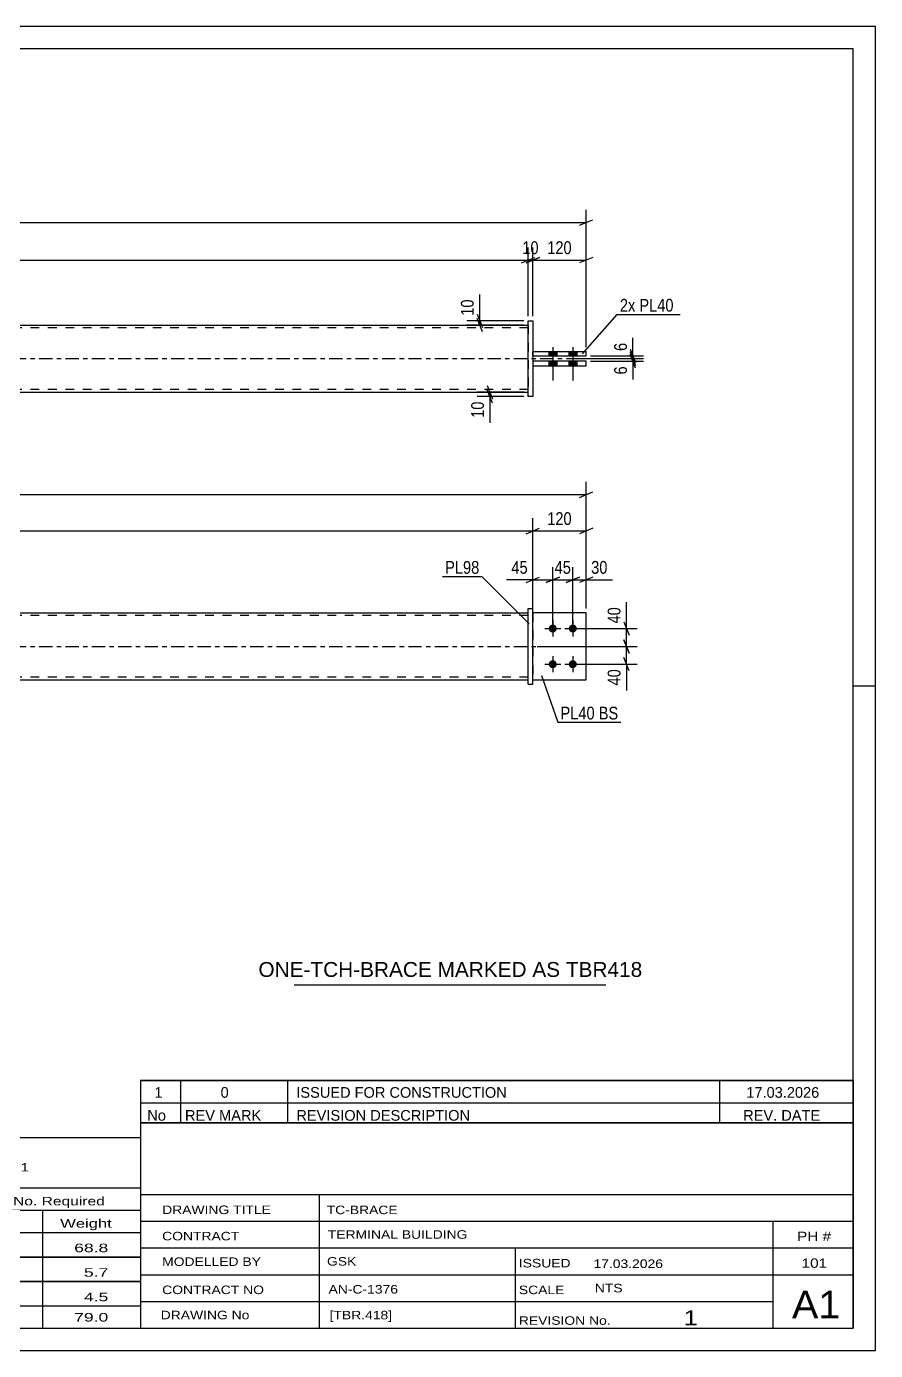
# Model space of a CAD drawing. Header units: millimetres. Extents: x 0 to 420, y 0 to 297.
# Drawn here: x 229.4 to 420, y 0 to 297 of the extents above; entities that cross this region are included whole.
import ezdxf

# ---------------------------------------------------------------- set-up
doc = ezdxf.new("R2010")
doc.units = ezdxf.units.MM
doc.linetypes.add('DXK_LINE_DOT2', pattern=[3.9198, 1.9599, -1.9599])
doc.linetypes.add('DXK_LINE_DOT3', pattern=[5.9187, 2.979, -0.9799, 0.9799, -0.9799])
doc.styles.add('Arial', font='ARIAL.TTF', dxfattribs={"height": 0.2})
doc.styles.add('Arial Narrow', font='ARIALN.TTF', dxfattribs={"height": 0.2})

# ---------------------------------------------------------------- blocks, each defined once
blk = doc.blocks.new('Unknown-580573797-1163')
at = {"color": 5, "linetype": 'Continuous'}
for p, q in [((420, 297), (0, 297)), ((420, 0), (420, 297)), ((415, 292), (5, 292)), ((415, 5), (415, 292)), ((420, 149), (415, 149)), ((5, 5), (415, 5)), ((0, 0), (420, 0))]:
    blk.add_line(p, q, dxfattribs=at)
blk = doc.blocks.new('Part-580573797-1766 - 1738')
at = {"color": 7, "linetype": 'DXK_LINE_DOT2'}
for p, q in [((355.05, 165.45), (343.05, 165.45)), ((343.05, 165.45), (343.05, 150.45)), ((355.05, 150.45), (355.05, 165.45)), ((343.05, 150.45), (355.05, 150.45))]:
    blk.add_line(p, q, dxfattribs=at)
blk = doc.blocks.new('Part-580573797-1771 - 1738')
at = {"color": 2, "linetype": 'Continuous'}
for p, q in [((355.05, 165.45), (343.05, 165.45)), ((355.05, 150.45), (355.05, 165.45)), ((343.05, 150.45), (355.05, 150.45))]:
    blk.add_line(p, q, dxfattribs=at)
at = {"color": 7, "linetype": 'DXK_LINE_DOT2'}
blk.add_line((343.05, 165.45), (343.05, 150.45), dxfattribs=at)
blk = doc.blocks.new('Part-580573797-1786 - 1738')
at = {"color": 2, "linetype": 'Continuous'}
for p, q in [((342.05, 149.45), (342.05, 166.45)), ((342.05, 166.45), (343.05, 166.45)), ((343.05, 149.45), (343.05, 166.45)), ((342.05, 149.45), (343.05, 149.45))]:
    blk.add_line(p, q, dxfattribs=at)
blk = doc.blocks.new('Part-580573797-1806 - 1738')
at = {"color": 2, "linetype": 'Continuous'}
for p, q in [((88.4, 165.45), (342.05, 165.45)), ((88.4, 150.45), (342.05, 150.45))]:
    blk.add_line(p, q, dxfattribs=at)
at = {"color": 7, "linetype": 'DXK_LINE_DOT2'}
for p, q in [((88.4, 150.45), (88.4, 165.45)), ((342.05, 164.85), (88.4, 164.85)), ((342.05, 150.45), (342.05, 165.45)), ((342.05, 151.05), (88.4, 151.05))]:
    blk.add_line(p, q, dxfattribs=at)
at = {"color": 7, "linetype": 'DXK_LINE_DOT3'}
blk.add_line((78.4, 157.95), (352.05, 157.95), dxfattribs=at)
blk = doc.blocks.new('Bolt-580573797-1807 - 1738')
at = {"linetype": 'Continuous'}
for points in [[(347.55, 162.85, -1), (347.55, 161.05, -1)], [(352.05, 162.85, -1), (352.05, 161.05, -1)], [(347.55, 154.85, -1), (347.55, 153.05, -1)], [(352.05, 154.85, -1), (352.05, 153.05, -1)]]:
    blk.add_hatch(color=1, dxfattribs=at).paths.add_polyline_path(points)
at = {"color": 1, "linetype": 'Continuous'}
for p, q in [((347.55, 163.75), (347.55, 160.15)), ((352.05, 163.75), (352.05, 160.15)), ((345.75, 161.95), (349.35, 161.95)), ((350.25, 161.95), (353.85, 161.95)), ((347.55, 155.75), (347.55, 152.15)), ((352.05, 155.75), (352.05, 152.15)), ((345.75, 153.95), (349.35, 153.95)), ((350.25, 153.95), (353.85, 153.95))]:
    blk.add_line(p, q, dxfattribs=at)
blk = doc.blocks.new('Part-580573797-1418 - 1390')
at = {"color": 2, "linetype": 'Continuous'}
for p, q in [((355.05, 221.89), (343.05, 221.89)), ((343.05, 220.89), (355.05, 220.89)), ((355.05, 220.89), (355.05, 221.89))]:
    blk.add_line(p, q, dxfattribs=at)
at = {"color": 7, "linetype": 'DXK_LINE_DOT2'}
blk.add_line((343.05, 221.89), (343.05, 220.89), dxfattribs=at)
blk = doc.blocks.new('Part-580573797-1419 - 1390')
at = {"color": 2, "linetype": 'Continuous'}
for p, q in [((342.05, 213.99), (342.05, 230.99)), ((342.05, 230.99), (343.05, 230.99)), ((343.05, 230.99), (343.05, 213.99)), ((343.05, 213.99), (342.05, 213.99))]:
    blk.add_line(p, q, dxfattribs=at)
blk = doc.blocks.new('Part-580573797-1445 - 1390')
at = {"color": 2, "linetype": 'Continuous'}
for p, q in [((88.4, 229.99), (342.05, 229.99)), ((88.4, 214.99), (342.05, 214.99))]:
    blk.add_line(p, q, dxfattribs=at)
at = {"color": 7, "linetype": 'DXK_LINE_DOT2'}
for p, q in [((88.4, 214.99), (88.4, 229.99)), ((342.05, 229.39), (88.4, 229.39)), ((342.05, 229.99), (342.05, 214.99)), ((342.05, 215.59), (88.4, 215.59))]:
    blk.add_line(p, q, dxfattribs=at)
at = {"color": 7, "linetype": 'DXK_LINE_DOT3'}
blk.add_line((78.4, 222.49), (352.05, 222.49), dxfattribs=at)
blk = doc.blocks.new('Bolt-580573797-1446 - 1390')
at = {"linetype": 'Continuous'}
for points in [[(348.45, 224.09), (346.65, 224.09), (346.65, 223.09), (348.45, 223.09)], [(348.45, 224.09), (346.65, 224.09), (346.65, 223.09), (348.45, 223.09)], [(352.95, 224.09), (351.15, 224.09), (351.15, 223.09), (352.95, 223.09)], [(352.95, 224.09), (351.15, 224.09), (351.15, 223.09), (352.95, 223.09)], [(348.45, 221.89), (346.65, 221.89), (346.65, 220.89), (348.45, 220.89)], [(348.45, 221.89), (346.65, 221.89), (346.65, 220.89), (348.45, 220.89)], [(352.95, 221.89), (351.15, 221.89), (351.15, 220.89), (352.95, 220.89)], [(352.95, 221.89), (351.15, 221.89), (351.15, 220.89), (352.95, 220.89)]]:
    blk.add_hatch(color=1, dxfattribs=at).paths.add_polyline_path(points)
at = {"color": 1, "linetype": 'Continuous'}
for p, q in [((346.65, 224.09), (346.65, 223.09)), ((346.65, 224.09), (346.65, 223.09)), ((347.55, 225.09), (347.55, 217.59)), ((347.55, 225.09), (347.55, 217.59)), ((348.45, 224.09), (348.45, 223.09)), ((348.45, 224.09), (348.45, 223.09)), ((351.15, 224.09), (351.15, 223.09)), ((351.15, 224.09), (351.15, 223.09)), ((352.05, 225.09), (352.05, 217.59)), ((352.05, 225.09), (352.05, 217.59)), ((352.95, 224.09), (352.95, 223.09)), ((352.95, 224.09), (352.95, 223.09)), ((346.65, 221.89), (346.65, 220.89)), ((346.65, 221.89), (346.65, 220.89)), ((348.45, 221.89), (348.45, 220.89)), ((348.45, 221.89), (348.45, 220.89)), ((351.15, 221.89), (351.15, 220.89)), ((351.15, 221.89), (351.15, 220.89)), ((352.95, 221.89), (352.95, 220.89)), ((352.95, 221.89), (352.95, 220.89))]:
    blk.add_line(p, q, dxfattribs=at)
blk = doc.blocks.new('Part-580573797-1462 - 1390')
at = {"color": 2, "linetype": 'Continuous'}
for p, q in [((343.05, 224.09), (355.05, 224.09)), ((343.05, 223.09), (355.05, 223.09)), ((355.05, 223.09), (355.05, 224.09))]:
    blk.add_line(p, q, dxfattribs=at)
at = {"color": 7, "linetype": 'DXK_LINE_DOT2'}
blk.add_line((343.05, 223.09), (343.05, 224.09), dxfattribs=at)
blk = doc.blocks.new('StraightDimension-580573797-1914 - 1738')
at = {"color": 7, "linetype": 'Continuous'}
for p, q in [((88.9, 184.43), (85.9, 183.23)), ((87.4, 158.95), (87.4, 186.68)), ((341.55, 183.23), (344.55, 184.43)), ((343.05, 166.45), (343.05, 186.68)), ((87.4, 183.83), (343.05, 183.83))]:
    blk.add_line(p, q, dxfattribs=at)
at = {"color": 0}
blk.add_wipeout([(219.48, 184.58), (219.48, 188.78), (210.97, 188.78), (210.97, 184.58)], dxfattribs=at)
at = {"color": 3, "style": 'Arial Narrow'}
blk.add_text('2556', height=2.863, dxfattribs=at).set_placement((211.57, 185.18))
blk = doc.blocks.new('StraightDimension-580573797-1964 - 1738')
at = {"color": 7, "linetype": 'Continuous'}
for p, q in [((75.4, 166.45), (75.4, 194.83)), ((355.05, 166.45), (355.05, 194.83)), ((76.9, 192.58), (73.9, 191.38)), ((75.4, 191.98), (355.05, 191.98)), ((353.55, 191.38), (356.55, 192.58))]:
    blk.add_line(p, q, dxfattribs=at)
at = {"color": 0}
blk.add_wipeout([(219.48, 192.73), (219.48, 196.93), (210.97, 196.93), (210.97, 192.73)], dxfattribs=at)
at = {"color": 3, "style": 'Arial Narrow'}
blk.add_text('2796', height=2.863, dxfattribs=at).set_placement((211.57, 193.33))
blk = doc.blocks.new('StraightDimension-580573797-2000 - 1738')
at = {"color": 7, "linetype": 'Continuous'}
for p, q in [((347.55, 162.95), (347.55, 175.74)), ((352.05, 162.95), (352.05, 175.74)), ((346.05, 172.29), (349.05, 173.49)), ((347.55, 172.89), (352.05, 172.89)), ((353.55, 173.49), (350.55, 172.29))]:
    blk.add_line(p, q, dxfattribs=at)
at = {"color": 0}
blk.add_wipeout([(352.23, 173.64), (352.23, 177.84), (347.37, 177.84), (347.37, 173.64)], dxfattribs=at)
at = {"color": 3, "style": 'Arial Narrow'}
blk.add_text('45', height=2.863, dxfattribs=at).set_placement((347.97, 174.24))
blk = doc.blocks.new('StraightDimension-580573797-1895 - 1738')
at = {"color": 7, "linetype": 'Continuous'}
for p, q in [((341.55, 183.23), (344.55, 184.43)), ((343.05, 166.45), (343.05, 186.68)), ((356.55, 184.43), (353.55, 183.23)), ((355.05, 166.45), (355.05, 186.68)), ((343.05, 183.83), (355.05, 183.83))]:
    blk.add_line(p, q, dxfattribs=at)
at = {"color": 0}
blk.add_wipeout([(352.39, 184.58), (352.39, 188.78), (345.71, 188.78), (345.71, 184.58)], dxfattribs=at)
at = {"color": 3, "style": 'Arial Narrow'}
blk.add_text('120', height=2.863, dxfattribs=at).set_placement((346.31, 185.18))
blk = doc.blocks.new('StraightDimension-580573797-1945 - 1738')
at = {"color": 7, "linetype": 'Continuous'}
for p, q in [((363.49, 163.45), (364.69, 160.45)), ((353.05, 161.95), (366.49, 161.95)), ((364.09, 157.95), (364.09, 161.95)), ((344.05, 157.95), (366.49, 157.95)), ((364.69, 156.45), (363.49, 159.45))]:
    blk.add_line(p, q, dxfattribs=at)
at = {"color": 0}
blk.add_wipeout([(363.34, 167.34), (359.14, 167.34), (359.14, 162.48), (363.34, 162.48)], dxfattribs=at)
at = {"color": 7, "linetype": 'Continuous'}
blk.add_line((364.09, 161.95), (364.09, 167.86), dxfattribs=at)
blk.add_line((364.09, 161.95), (364.09, 167.86), dxfattribs=at)
at = {"color": 3, "style": 'Arial Narrow'}
blk.add_text('40', height=2.863, rotation=90.0002, dxfattribs=at).set_placement((362.74, 163.08))
blk = doc.blocks.new('StraightDimension-580573797-1954 - 1738')
at = {"color": 7, "linetype": 'Continuous'}
for p, q in [((344.05, 157.95), (366.49, 157.95)), ((363.49, 159.45), (364.69, 156.45)), ((364.09, 153.95), (364.09, 157.95)), ((364.69, 152.45), (363.49, 155.45)), ((353.05, 153.95), (366.49, 153.95))]:
    blk.add_line(p, q, dxfattribs=at)
at = {"color": 0}
blk.add_wipeout([(363.34, 153.43), (359.14, 153.43), (359.14, 148.57), (363.34, 148.57)], dxfattribs=at)
at = {"color": 7, "linetype": 'Continuous'}
blk.add_line((364.09, 153.95), (364.09, 148.05), dxfattribs=at)
blk.add_line((364.09, 153.95), (364.09, 148.05), dxfattribs=at)
at = {"color": 3, "style": 'Arial Narrow'}
blk.add_text('40', height=2.863, rotation=90.0002, dxfattribs=at).set_placement((362.74, 149.17))
blk = doc.blocks.new('StraightDimension-580573797-1984 - 1738')
at = {"color": 7, "linetype": 'Continuous'}
for p, q in [((343.05, 166.45), (343.05, 175.74)), ((347.55, 162.95), (347.55, 175.74)), ((341.55, 172.29), (344.55, 173.49)), ((343.05, 172.89), (347.55, 172.89)), ((349.05, 173.49), (346.05, 172.29))]:
    blk.add_line(p, q, dxfattribs=at)
at = {"color": 0}
blk.add_wipeout([(342.52, 173.64), (342.52, 177.84), (337.67, 177.84), (337.67, 173.64)], dxfattribs=at)
at = {"color": 7, "linetype": 'Continuous'}
blk.add_line((343.05, 172.89), (337.14, 172.89), dxfattribs=at)
blk.add_line((343.05, 172.89), (337.14, 172.89), dxfattribs=at)
at = {"color": 3, "style": 'Arial Narrow'}
blk.add_text('45', height=2.863, dxfattribs=at).set_placement((338.27, 174.24))
blk = doc.blocks.new('StraightDimension-580573797-2013 - 1738')
at = {"color": 7, "linetype": 'Continuous'}
for p, q in [((352.05, 162.95), (352.05, 175.74)), ((355.05, 166.45), (355.05, 175.74)), ((350.55, 172.29), (353.55, 173.49)), ((352.05, 172.89), (355.05, 172.89)), ((356.55, 173.49), (353.55, 172.29))]:
    blk.add_line(p, q, dxfattribs=at)
at = {"color": 0}
blk.add_wipeout([(360.43, 173.64), (360.43, 177.84), (355.57, 177.84), (355.57, 173.64)], dxfattribs=at)
at = {"color": 7, "linetype": 'Continuous'}
blk.add_line((355.05, 172.89), (360.95, 172.89), dxfattribs=at)
blk.add_line((355.05, 172.89), (360.95, 172.89), dxfattribs=at)
at = {"color": 3, "style": 'Arial Narrow'}
blk.add_text('30', height=2.863, dxfattribs=at).set_placement((356.17, 174.24))
blk = doc.blocks.new('StraightDimension-580573797-1659 - 1390')
at = {"color": 7, "linetype": 'Continuous'}
for p, q in [((342.05, 231.99), (342.05, 247.45)), ((343.05, 231.99), (343.05, 247.45)), ((340.55, 244), (343.55, 245.2)), ((344.55, 245.2), (341.55, 244)), ((342.05, 244.6), (343.05, 244.6))]:
    blk.add_line(p, q, dxfattribs=at)
at = {"color": 0}
blk.add_wipeout([(344.98, 245.35), (344.98, 249.55), (340.12, 249.55), (340.12, 245.35)], dxfattribs=at)
at = {"color": 3, "style": 'Arial Narrow'}
blk.add_text('10', height=2.863, dxfattribs=at).set_placement((340.72, 245.95))
blk = doc.blocks.new('StraightDimension-580573797-1589 - 1390')
at = {"color": 7, "linetype": 'Continuous'}
for p, q in [((356.05, 223.09), (367.95, 223.09)), ((364.95, 224.59), (366.15, 221.59)), ((366.15, 220.99), (364.95, 223.99)), ((365.55, 222.49), (365.55, 223.09)), ((350.8, 222.49), (367.95, 222.49))]:
    blk.add_line(p, q, dxfattribs=at)
at = {"color": 0}
blk.add_wipeout([(364.8, 226.64), (360.6, 226.64), (360.6, 223.61), (364.8, 223.61)], dxfattribs=at)
at = {"color": 7, "linetype": 'Continuous'}
blk.add_line((365.55, 223.09), (365.55, 227.17), dxfattribs=at)
blk.add_line((365.55, 223.09), (365.55, 227.17), dxfattribs=at)
at = {"color": 3, "style": 'Arial Narrow'}
blk.add_text('6', height=2.86, rotation=90.0002, dxfattribs=at).set_placement((364.2, 224.21))
blk = doc.blocks.new('StraightDimension-580573797-1580 - 1390')
at = {"color": 7, "linetype": 'Continuous'}
for p, q in [((364.95, 223.99), (366.15, 220.99)), ((366.15, 220.39), (364.95, 223.39)), ((350.8, 222.49), (367.95, 222.49)), ((356.05, 221.89), (367.95, 221.89)), ((365.55, 221.89), (365.55, 222.49))]:
    blk.add_line(p, q, dxfattribs=at)
at = {"color": 0}
blk.add_wipeout([(364.8, 221.36), (360.6, 221.36), (360.6, 218.33), (364.8, 218.33)], dxfattribs=at)
at = {"color": 7, "linetype": 'Continuous'}
blk.add_line((365.55, 221.89), (365.55, 217.81), dxfattribs=at)
blk.add_line((365.55, 221.89), (365.55, 217.81), dxfattribs=at)
at = {"color": 3, "style": 'Arial Narrow'}
blk.add_text('6', height=2.86, rotation=90.0002, dxfattribs=at).set_placement((364.2, 218.93))
blk = doc.blocks.new('StraightDimension-580573797-1619 - 1390')
at = {"color": 7, "linetype": 'Continuous'}
for p, q in [((343.05, 231.99), (343.05, 247.45)), ((355.05, 225.09), (355.05, 247.45)), ((341.55, 244), (344.55, 245.2)), ((343.05, 244.6), (355.05, 244.6)), ((356.55, 245.2), (353.55, 244))]:
    blk.add_line(p, q, dxfattribs=at)
at = {"color": 0}
blk.add_wipeout([(352.39, 245.35), (352.39, 249.55), (345.71, 249.55), (345.71, 245.35)], dxfattribs=at)
at = {"color": 3, "style": 'Arial Narrow'}
blk.add_text('120', height=2.863, dxfattribs=at).set_placement((346.31, 245.95))
blk = doc.blocks.new('StraightDimension-580573797-1649 - 1390')
at = {"color": 7, "linetype": 'Continuous'}
for p, q in [((88.4, 231.99), (88.4, 247.45)), ((342.05, 231.99), (342.05, 247.45)), ((89.9, 245.2), (86.9, 244)), ((88.4, 244.6), (342.05, 244.6)), ((340.55, 244), (343.55, 245.2))]:
    blk.add_line(p, q, dxfattribs=at)
at = {"color": 0}
blk.add_wipeout([(219.48, 245.35), (219.48, 249.55), (210.97, 249.55), (210.97, 245.35)], dxfattribs=at)
at = {"color": 3, "style": 'Arial Narrow'}
blk.add_text('2536', height=2.863, dxfattribs=at).set_placement((211.57, 245.95))
blk = doc.blocks.new('StraightDimension-580573797-1670 - 1390')
at = {"color": 7, "linetype": 'Continuous'}
for p, q in [((75.4, 225.09), (75.4, 255.86)), ((355.05, 225.09), (355.05, 255.86)), ((76.9, 253.61), (73.9, 252.41)), ((75.4, 253.01), (355.05, 253.01)), ((353.55, 252.41), (356.55, 253.61))]:
    blk.add_line(p, q, dxfattribs=at)
at = {"color": 0}
blk.add_wipeout([(219.48, 253.76), (219.48, 257.96), (210.97, 257.96), (210.97, 253.76)], dxfattribs=at)
at = {"color": 3, "style": 'Arial Narrow'}
blk.add_text('2796', height=2.863, dxfattribs=at).set_placement((211.57, 254.36))
blk = doc.blocks.new('StraightDimension-580573797-1681 - 1390')
at = {"color": 7, "linetype": 'Continuous'}
for p, q in [((330.55, 232.49), (331.75, 229.49)), ((341.05, 230.99), (328.3, 230.99)), ((341.05, 229.99), (328.3, 229.99)), ((331.75, 228.49), (330.55, 231.49)), ((331.15, 229.99), (331.15, 230.99))]:
    blk.add_line(p, q, dxfattribs=at)
at = {"color": 0}
blk.add_wipeout([(330.4, 236.37), (326.2, 236.37), (326.2, 231.51), (330.4, 231.51)], dxfattribs=at)
at = {"color": 7, "linetype": 'Continuous'}
blk.add_line((331.15, 230.99), (331.15, 236.89), dxfattribs=at)
blk.add_line((331.15, 230.99), (331.15, 236.89), dxfattribs=at)
at = {"color": 3, "style": 'Arial Narrow'}
blk.add_text('10', height=2.863, rotation=90.0002, dxfattribs=at).set_placement((329.8, 232.11))
blk = doc.blocks.new('StraightDimension-580573797-1692 - 1390')
at = {"color": 7, "linetype": 'Continuous'}
for p, q in [((341.05, 214.99), (330.6, 214.99)), ((341.05, 213.99), (330.6, 213.99)), ((332.85, 216.49), (334.05, 213.49)), ((334.05, 212.49), (332.85, 215.49)), ((333.45, 213.99), (333.45, 214.99))]:
    blk.add_line(p, q, dxfattribs=at)
at = {"color": 0}
blk.add_wipeout([(332.7, 213.46), (328.5, 213.46), (328.5, 208.61), (332.7, 208.61)], dxfattribs=at)
at = {"color": 7, "linetype": 'Continuous'}
blk.add_line((333.45, 213.99), (333.45, 208.08), dxfattribs=at)
blk.add_line((333.45, 213.99), (333.45, 208.08), dxfattribs=at)
at = {"color": 3, "style": 'Arial Narrow'}
blk.add_text('10', height=2.863, rotation=90.0002, dxfattribs=at).set_placement((332.1, 209.21))
blk = doc.blocks.new('Unknown-580573797-3662')
at = {"color": 7, "linetype": 'Continuous'}
for p, q in [((255, 51.05), (255, 5)), ((255, 51.05), (415, 51.05)), ((415, 51), (415, 5)), ((255, 35), (415, 35)), ((295.14, 35), (295.14, 5)), ((255, 29), (415, 29)), ((397, 5.05), (397, 29.05)), ((255, 23), (415, 23)), ((339.14, 23), (339.14, 5)), ((255, 17), (415, 17)), ((255, 11), (397, 11)), ((255, 5), (415, 5))]:
    blk.add_line(p, q, dxfattribs=at)
at = {"color": 7, "style": 'Arial Narrow'}
for s, height, width, p in [('DRAWING TITLE', 1.9089, 1.425378, (259.88, 30.61)), ('TC-BRACE', 1.909, 1.425378, (296.81, 30.59)), ('TERMINAL BUILDING', 1.9089, 1.425378, (297.06, 25.07)), ('CONTRACT', 1.909, 1.425378, (259.88, 24.71)), ('MODELLED BY', 1.9089, 1.425378, (259.88, 18.98)), ('GSK', 1.909, 1.425378, (296.88, 19.04)), ('ISSUED', 1.909, 1.425378, (339.94, 18.64)), ('17.03.2026', 1.909, 1.425378, (356.69, 18.52)), ('CONTRACT NO', 1.9089, 1.425378, (259.88, 12.66)), ('AN-C-1376', 1.909, 1.425378, (297.23, 12.78)), ('SCALE', 1.909, 1.425378, (339.94, 12.65)), ('A1', 6.204, 1.25, (401.24, 7.2)), ('DRAWING No', 1.909, 1.425378, (259.56, 7)), ('[TBR.418]', 1.909, 1.425378, (297.46, 6.99)), ('1', 3.34, 1.5, (376.91, 5.68)), ('REVISION No.', 1.9089, 1.425378, (339.94, 5.77))]:
    blk.add_text(s, height=height, dxfattribs=dict(at, width=width)).set_placement(p)
at = {"color": 7, "linetype": 'Continuous', "style": 'Arial Narrow'}
for s, height, width, p in [('PH #', 2.1, 1.42538, (402.4, 24.55)), ('101', 2.1, 1.42538, (403.41, 18.55)), ('NTS', 1.909, 1.425378, (357, 13.05))]:
    blk.add_text(s, height=height, dxfattribs=dict(at, width=width)).set_placement(p)
blk = doc.blocks.new('Unknown-580573797-3663')
at = {"color": 7, "linetype": 'Continuous'}
for p, q in [((255, 60.55), (415, 60.55)), ((415, 60.55), (255, 60.55)), ((255, 60.55), (255, 55.55)), ((264, 60.55), (264, 55.55)), ((288, 60.55), (288, 55.55)), ((385, 60.55), (385, 55.55)), ((415, 60.55), (415, 55.55)), ((255, 55.55), (415, 55.55)), ((255, 55.55), (255, 51.05)), ((255, 55.55), (415, 55.55)), ((264, 55.55), (264, 51.05)), ((288, 55.55), (288, 51.05)), ((385, 55.55), (385, 51.05)), ((415, 55.55), (415, 51.05)), ((415, 51.05), (255, 51.05))]:
    blk.add_line(p, q, dxfattribs=at)
at = {"color": 7, "linetype": 'Continuous', "style": 'Arial Narrow'}
for s, height, width, p in [('1', 2.39, 1.196471, (258.16, 56.7)), ('0', 2.39, 1.196471, (273, 56.7)), ('ISSUED FOR CONSTRUCTION', 2.3861, 1.196471, (290, 56.7)), ('17.03.2026', 2.386, 1.196471, (391, 56.7)), ('No', 2.386, 1.2, (256.54, 51.55)), ('REV MARK', 2.386, 1.2, (265, 51.55)), ('REVISION DESCRIPTION', 2.3861, 1.2, (290, 51.55)), ('REV. DATE', 2.386, 1.2, (390.28, 51.55))]:
    blk.add_text(s, height=height, dxfattribs=dict(at, width=width)).set_placement(p)
blk = doc.blocks.new('Unknown-580573797-3664')
at = {"color": 7, "linetype": 'Continuous'}
for p, q in [((95, 47.75), (255, 47.75)), ((95, 36.5), (95, 47.75)), ((255, 47.75), (255, 36.5)), ((95, 36.5), (255, 36.5)), ((95, 36.5), (95, 31.5)), ((255, 36.5), (255, 31.5)), ((95, 31.5), (255, 31.5)), ((95, 31.5), (95, 26.5)), ((119, 31.5), (119, 26.5)), ((154.5, 31.5), (154.5, 26.5)), ((180.5, 31.5), (180.5, 26.5)), ((193.5, 31.5), (193.5, 26.5)), ((211, 31.5), (211, 26.5)), ((233, 31.5), (233, 26.5)), ((255, 31.5), (255, 26.5)), ((95, 26.5), (255, 26.5)), ((95, 26.45), (95, 21.05)), ((95, 26.45), (255, 26.45)), ((119, 26.5), (119, 21)), ((154.5, 26.5), (154.5, 21)), ((180.5, 26.5), (180.5, 21)), ((193.5, 26.5), (193.5, 21)), ((211, 26.5), (211, 21)), ((233, 26.5), (233, 21)), ((255, 26.45), (255, 21.05)), ((95, 21.05), (255, 21.05)), ((95, 20.95), (95, 15.55)), ((95, 20.95), (255, 20.95)), ((119, 21), (119, 15.5)), ((154.5, 21), (154.5, 15.5)), ((180.5, 21), (180.5, 15.5)), ((193.5, 21), (193.5, 15.5)), ((211, 21), (211, 15.5)), ((233, 21), (233, 15.5)), ((255, 20.95), (255, 15.55)), ((95, 15.55), (255, 15.55)), ((95, 15.45), (95, 10.05)), ((95, 15.45), (255, 15.45)), ((119, 15.5), (119, 10)), ((154.5, 15.5), (154.5, 10)), ((180.5, 15.5), (180.5, 10)), ((193.5, 15.5), (193.5, 10)), ((211, 15.5), (211, 10)), ((233, 15.5), (233, 10)), ((255, 15.45), (255, 10.05)), ((95, 10.05), (255, 10.05)), ((95, 10), (255, 10)), ((95, 10), (95, 5)), ((211, 10), (211, 5)), ((233, 10), (233, 5)), ((255, 10), (255, 5)), ((95, 5), (255, 5))]:
    blk.add_line(p, q, dxfattribs=at)
at = {"color": 7, "style": 'Arial Narrow'}
for s, height, width, p in [('GENERAL NOTES & WELD DETAILS :', 2.8633, 1.4, (96.15, 40.06)), ('REFER TYP DRAWING TYP-01', 1.9089, 1.6, (179.7, 40.16)), ("MATERIAL LIST FOR ASSEMBLY MK'D", 1.9089, 1.6, (96.15, 32.56)), ('TBR418', 1.909, 1.794707, (187.59, 32.47)), ('1', 1.91, 1.794707, (217.08, 32.56)), ('No. Required', 1.9089, 1.6, (226.41, 32.56)), ('Mark', 1.909, 1.7, (96.34, 27.5)), ('Profile', 1.909, 1.7, (129.41, 27.5)), ('Material', 1.909, 1.7, (159.54, 27.56)), ('No.', 1.909, 1.7, (184.5, 27.56)), ('Length', 1.909, 1.7, (195, 27.56)), ('Area', 1.909, 1.7, (217.5, 27.56)), ('Weight', 1.909, 1.7, (237, 27.56))]:
    blk.add_text(s, height=height, dxfattribs=dict(at, width=width)).set_placement(p)
at = {"color": 7, "linetype": 'Continuous', "style": 'Arial Narrow'}
for s, height, width, p in [('TBR418', 1.909, 1.794707, (96.5, 22.06)), ('SHS150*6', 1.909, 1.794707, (121, 22.06)), ('E350', 1.909, 1.794707, (160.74, 22.06)), ('1', 1.91, 1.794707, (184.86, 22.06)), ('2536', 1.909, 1.794707, (197.58, 22.06)), ('1.5', 1.909, 1.794707, (221.32, 22.06)), ('68.8', 1.909, 1.794707, (240.14, 22.06)), ('PL40', 1.909, 1.794707, (96.5, 16.56)), ('PL10*120', 1.909, 1.794707, (121, 16.56)), ('E350', 1.909, 1.794707, (160.74, 16.56)), ('4', 1.91, 1.794707, (184.86, 16.56)), ('150', 1.909, 1.794707, (199.77, 16.56)), ('0.0', 1.909, 1.794707, (221.32, 16.56)), ('5.7', 1.909, 1.794707, (242.33, 16.56)), ('PL98', 1.909, 1.794707, (96.5, 11.06)), ('PL10*170', 1.909, 1.794707, (121, 11.06)), ('E350', 1.909, 1.794707, (160.74, 11.06)), ('2', 1.91, 1.794707, (184.86, 11.06)), ('170', 1.909, 1.794707, (199.77, 11.06)), ('0.1', 1.909, 1.794707, (221.32, 11.06)), ('4.5', 1.909, 1.794707, (242.33, 11.06)), ('Total', 1.909, 1.7, (197.33, 6.5)), ('1.8', 1.909, 1.794707, (220.83, 6.5)), ('79.0', 1.909, 1.794707, (240.14, 6.5))]:
    blk.add_text(s, height=height, dxfattribs=dict(at, width=width)).set_placement(p)
blk = doc.blocks.new('Unknown-580573797-3665')
at = {"color": 7, "linetype": 'Continuous'}
blk.add_line((289.5, 82.05), (359.5, 82.05), dxfattribs=at)
at = {"color": 7, "style": 'Arial'}
blk.add_text('ONE-TCH-BRACE MARKED AS TBR418', height=3.3428, dxfattribs=at).set_placement((281.49, 83.8))
blk = doc.blocks.new('MarkSet-580573797-2045 - 1738')
at = {"color": 0}
blk.add_wipeout([(356.97, 141.55), (356.97, 144.55), (349.29, 144.55), (349.29, 141.55)], dxfattribs=at)
blk.add_wipeout([(356.97, 141.55), (356.97, 144.55), (349.29, 144.55), (349.29, 141.55)], dxfattribs=at)
at = {"color": 30, "linetype": 'Continuous'}
blk.add_line((345.05, 151.42), (348.69, 140.95), dxfattribs=at)
at = {"color": 0}
blk.add_wipeout([(362.25, 141.55), (362.25, 144.55), (357.87, 144.55), (357.87, 141.55)], dxfattribs=at)
blk.add_wipeout([(362.25, 141.55), (362.25, 144.55), (357.87, 144.55), (357.87, 141.55)], dxfattribs=at)
at = {"color": 30, "linetype": 'Continuous'}
blk.add_line((348.69, 140.95), (362.85, 140.95), dxfattribs=at)
at = {"color": 3, "style": 'Arial Narrow'}
for s, p in [('PL40', (349.29, 141.55)), ('BS', (357.87, 141.55))]:
    blk.add_text(s, height=2.863, dxfattribs=at).set_placement(p)
blk = doc.blocks.new('Mark-580573797-1782 - 1738')
at = {"color": 0}
blk.add_wipeout([(331.07, 174.23), (331.07, 177.23), (323.4, 177.23), (323.4, 174.23)], dxfattribs=at)
blk.add_wipeout([(331.07, 174.23), (331.07, 177.23), (323.4, 177.23), (323.4, 174.23)], dxfattribs=at)
at = {"color": 30, "linetype": 'Continuous'}
for p in [(322.8, 173.63), (342.28, 163.03)]:
    blk.add_line(p, (331.67, 173.63), dxfattribs=at)
at = {"color": 3, "style": 'Arial Narrow'}
blk.add_text('PL98', height=2.863, dxfattribs=at).set_placement((323.4, 174.23))
blk = doc.blocks.new('MarkSet-580573797-1729 - 1390')
at = {"color": 0}
blk.add_wipeout([(366.09, 233.03), (366.09, 236.03), (362.62, 236.03), (362.62, 233.03)], dxfattribs=at)
blk.add_wipeout([(366.09, 233.03), (366.09, 236.03), (362.62, 236.03), (362.62, 233.03)], dxfattribs=at)
at = {"color": 30, "linetype": 'Continuous'}
blk.add_line((354.25, 223.6), (362.02, 232.43), dxfattribs=at)
at = {"color": 0}
blk.add_wipeout([(374.67, 233.03), (374.67, 236.03), (366.99, 236.03), (366.99, 233.03)], dxfattribs=at)
blk.add_wipeout([(374.67, 233.03), (374.67, 236.03), (366.99, 236.03), (366.99, 233.03)], dxfattribs=at)
at = {"color": 30, "linetype": 'Continuous'}
blk.add_line((362.02, 232.43), (376.17, 232.43), dxfattribs=at)
at = {"color": 3, "style": 'Arial Narrow'}
for s, p in [('2x', (362.62, 233.03)), ('PL40', (366.99, 233.03))]:
    blk.add_text(s, height=2.863, dxfattribs=at).set_placement(p)

msp = doc.modelspace()

# ---------------------------------------------------------------- block references
for name in ['Unknown-580573797-1163', 'Part-580573797-1445 - 1390', 'Part-580573797-1419 - 1390', 'Part-580573797-1462 - 1390', 'Bolt-580573797-1446 - 1390', 'Part-580573797-1418 - 1390', 'Part-580573797-1786 - 1738', 'Part-580573797-1806 - 1738', 'Part-580573797-1766 - 1738', 'Part-580573797-1771 - 1738', 'Bolt-580573797-1807 - 1738', 'Unknown-580573797-3665', 'Unknown-580573797-3663', 'Unknown-580573797-3662', 'Unknown-580573797-3664']:
    msp.add_blockref(name, (0, 0))

# ---------------------------------------------------------------- next in the draw order: block references
for name in ['StraightDimension-580573797-1659 - 1390', 'StraightDimension-580573797-1589 - 1390', 'StraightDimension-580573797-1692 - 1390', 'StraightDimension-580573797-1914 - 1738']:
    msp.add_blockref(name, (0, 0))

# ---------------------------------------------------------------- next in the draw order: block references
for name in ['StraightDimension-580573797-1580 - 1390', 'StraightDimension-580573797-1964 - 1738']:
    msp.add_blockref(name, (0, 0))

# ---------------------------------------------------------------- next in the draw order: block references
for name in ['StraightDimension-580573797-1619 - 1390', 'StraightDimension-580573797-2000 - 1738']:
    msp.add_blockref(name, (0, 0))

# ---------------------------------------------------------------- next in the draw order: block references
for name in ['StraightDimension-580573797-1649 - 1390', 'StraightDimension-580573797-1895 - 1738']:
    msp.add_blockref(name, (0, 0))

# ---------------------------------------------------------------- next in the draw order: block references
for name in ['StraightDimension-580573797-1670 - 1390', 'StraightDimension-580573797-1945 - 1738']:
    msp.add_blockref(name, (0, 0))

# ---------------------------------------------------------------- next in the draw order: block references
for name in ['StraightDimension-580573797-1681 - 1390', 'MarkSet-580573797-1729 - 1390', 'StraightDimension-580573797-1984 - 1738', 'StraightDimension-580573797-2013 - 1738', 'StraightDimension-580573797-1954 - 1738']:
    msp.add_blockref(name, (0, 0))

# ---------------------------------------------------------------- next in the draw order: block references
for name in ['Mark-580573797-1782 - 1738', 'MarkSet-580573797-2045 - 1738']:
    msp.add_blockref(name, (0, 0))

doc.saveas('drawing.dxf')
